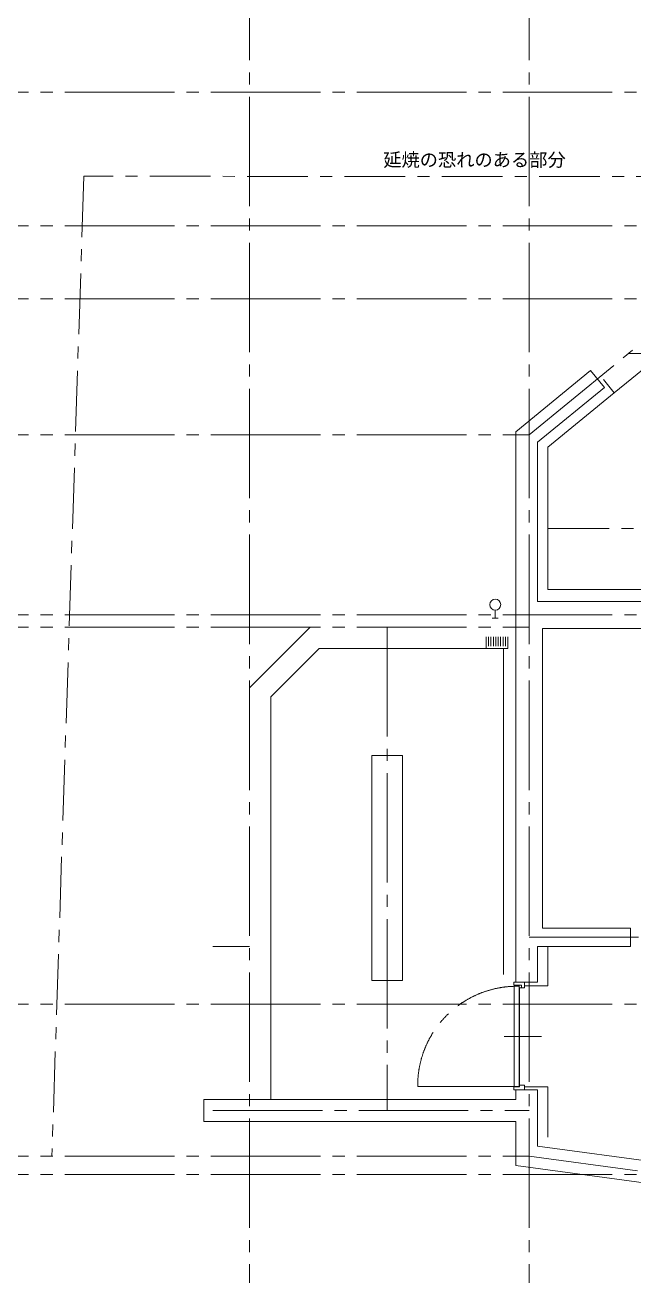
# Model space of a CAD drawing. Units: millimetres at full size, sheet at 1:100. Extents: x -20119 to 20711, y -48708 to -20378.
# Drawn here: x -11663 to -6656, y -37942 to -27656 of the extents above; entities that cross this region are included whole.
import ezdxf
from ezdxf.enums import TextEntityAlignment as Align

# ---------------------------------------------------------------- set-up
doc = ezdxf.new("R2010")
doc.units = ezdxf.units.MM
doc.header["$LTSCALE"] = 100
doc.linetypes.add('CHAIN1', pattern=[8, 5, -1, 1, -1])
doc.linetypes.add('CHAIN2', pattern=[12, 9, -1, 1, -1])
for name, color, linetype, lineweight in [('5-0_5KIJUN', 4, 'Continuous', 5), ('5-1_5MOJI', 4, 'CHAIN2', 5), ('5-2_5SUNPOU', 4, 'Continuous', 5), ('7-0_7KIJUN', 4, 'Continuous', 5)]:
    doc.layers.add(name, color=color, linetype=linetype, lineweight=lineweight)
doc.styles.add('ＭＳ ゴシック', font='')
doc.styles.get('ＭＳ ゴシック').set_extended_font_data('MS Gothic')

msp = doc.modelspace()

# ---------------------------------------------------------------- linework, layer by layer
at = {"layer": '5-0_5KIJUN'}
for p, q in [((-7628.5, -31001.1), (-7014, -30497.8)), ((-6899.9, -30637.1), (-7014, -30497.8)), ((-7448.5, -31086.4), (-6899.9, -30637.1)), ((-7448.5, -31086.4), (-7448.5, -32397.4)), ((-7448.5, -32397.4), (-5608.5, -32397.4)), ((-7797, -32467.4), (-7797, -32532.4)), ((-7822, -32532.4), (-7772, -32532.4)), ((-7872.7, -32687.4), (-7872.7, -32782.4)), ((-7852.7, -32687.4), (-7852.7, -32762.4)), ((-7832.7, -32687.4), (-7832.7, -32762.4)), ((-7812.7, -32687.4), (-7812.7, -32762.4)), ((-7792.7, -32687.4), (-7792.7, -32762.4)), ((-7772.7, -32687.4), (-7772.7, -32762.4)), ((-7752.7, -32687.4), (-7752.7, -32762.4)), ((-7732.7, -32687.4), (-7732.7, -32762.4)), ((-7712.7, -32687.4), (-7712.7, -32762.4)), ((-7692.7, -32687.4), (-7692.7, -32782.4)), ((-7408.5, -32617.4), (-7408.5, -35082.4)), ((-7408.5, -32617.4), (-5608.5, -32617.4)), ((-9246, -32782.4), (-9643.5, -33179.8)), ((-9246, -32782.4), (-7728.5, -32782.4)), ((-7872.7, -32782.4), (-7692.7, -32782.4)), ((-7728.5, -32782.4), (-7728.5, -35462.4)), ((-9643.5, -33179.8), (-9643.5, -36492.4)), ((-8561, -33662.4), (-8811, -33662.4)), ((-8811, -33662.4), (-8811, -35512.4)), ((-7408.5, -35082.4), (-6685.8, -35082.4)), ((-6685.8, -35232.4), (-6685.8, -35082.4)), ((-7448.5, -35232.4), (-6685.8, -35232.4)), ((-7448.5, -35232.4), (-7448.5, -35527.4)), ((-10193.5, -36492.4), (-7628.5, -36492.4)), ((-10193.5, -36492.4), (-10193.5, -36672.4)), ((-7628.5, -36412.4), (-7628.5, -36492.4)), ((-10193.5, -36672.4), (-7628.5, -36672.4)), ((-7628.5, -36672.4), (-7628.5, -37033.3)), ((-7448.5, -36876), (-4588.6, -37262.7)), ((-7628.5, -37033.3), (-4612.8, -37441.1))]:
    msp.add_line(p, q, dxfattribs=at)
for points in [[(-7628.5, -31001.1), (-7628.5, -35527.4), (-7448.5, -35527.4)], [(-8561, -33662.4), (-8561, -35512.4), (-8811, -35512.4)], [(-7628.5, -36412.4), (-7448.5, -36412.4), (-7448.5, -36876)]]:
    msp.add_lwpolyline(points, dxfattribs=at)
msp.add_circle((-7797, -32422.4), 45, dxfattribs=at)
at = {"layer": '5-1_5MOJI'}
for p, q in [((-9818.5, -22246.5), (-9818.5, -40808)), ((-7518.5, -22246.5), (-7518.5, -40808)), ((-13734.6, -28207.4), (5231.5, -28207.4)), ((-7518.5, -31027.4), (-4075.4, -28207.4)), ((-13734.6, -29307.4), (15647.6, -29307.4)), ((-13734.6, -29907.4), (-5518.5, -29907.4)), ((-13734.6, -31027.4), (-7518.5, -31027.4)), ((-13734.6, -32507.4), (-5518.5, -32507.4)), ((-13734.6, -32607.4), (-7518.5, -32607.4)), ((-9818.5, -33107.4), (-9318.5, -32607.4)), ((-8686, -32607.4), (-8686, -36582.4)), ((-7518.5, -35157.4), (-5518.5, -35157.4)), ((-10118.5, -35232.4), (-9818.5, -35232.4)), ((-13734.6, -35707.4), (-5518.5, -35707.4)), ((-10118.5, -36582.4), (-7518.5, -36582.4)), ((-13734.6, -36957.4), (-7518.5, -36957.4)), ((-7518.5, -36957.4), (11088, -39473.3)), ((-13734.6, -37107.4), (15647.6, -37107.4))]:
    msp.add_line(p, q, dxfattribs=at)
at = {"layer": '5-1_5MOJI', "linetype": 'Continuous'}
for p, q in [((-7643.5, -35527.4), (-7643.5, -35552.4)), ((-7557.5, -35527.4), (-7643.5, -35527.4)), ((-7581.5, -35552.4), (-7643.5, -35552.4)), ((-7640.5, -36383.4), (-7640.5, -35560.4)), ((-7600.5, -35560.4), (-7640.5, -35560.4)), ((-7600.5, -36383.4), (-7600.5, -35560.4)), ((-7596.5, -36387.4), (-7596.5, -35572.4)), ((-7557.5, -35572.4), (-7596.5, -35572.4)), ((-7581.5, -35552.4), (-7581.5, -35572.4)), ((-7557.5, -35527.4), (-7557.5, -35572.4)), ((-7416.1, -35972.4), (-7725, -35972.4)), ((-7640.5, -36383.4), (-8434.5, -36383.4)), ((-7596.5, -36387.4), (-7643.5, -36387.4)), ((-7643.5, -36412.4), (-7643.5, -36387.4)), ((-7600.5, -36383.4), (-7640.5, -36383.4)), ((-7557.5, -36372.4), (-7596.5, -36372.4)), ((-7557.5, -36412.4), (-7557.5, -36372.4)), ((-7557.5, -36412.4), (-7643.5, -36412.4))]:
    msp.add_line(p, q, dxfattribs=at)
at = {"layer": '5-1_5MOJI', "linetype": 'CHAIN1'}
msp.add_arc((-7618.2, -36376.4), 816.3, 91.53537, 180.48908, dxfattribs=at)
at = {"layer": '5-1_5MOJI', "linetype": 'Continuous'}
msp.add_arc((-7585.3, -35562.4), 15, 138.18969, 221.81031, dxfattribs=at)
at = {"layer": '5-2_5SUNPOU'}
for p, q in [((-6819, -30680.7), (-6486.3, -30408.2)), ((-6819, -30680.7), (-6907.7, -30572.4)), ((-7363.5, -31126.6), (-6819, -30680.7)), ((-7363.5, -31126.6), (-7363.5, -32297.4)), ((-7363.5, -32297.4), (-4573.5, -32297.4)), ((-7363.5, -35232.4), (-7363.5, -35557.4)), ((-7557.5, -35557.4), (-7363.5, -35557.4)), ((-7557.5, -36387.4), (-7363.5, -36387.4)), ((-7363.5, -36387.4), (-7363.5, -36801.7))]:
    msp.add_line(p, q, dxfattribs=at)
at = {"layer": '5-2_5SUNPOU', "linetype": 'CHAIN1'}
msp.add_line((-6700.4, -30357.4), (-4608.5, -30357.4), dxfattribs=at)
msp.add_lwpolyline([(-7359.5, -31796.9), (-4120.9, -31796.9), (-4120.9, -36561.8), (3327.5, -37569)], dxfattribs=at)
at = {"layer": '7-0_7KIJUN', "linetype": 'CHAIN1'}
msp.add_lwpolyline([(-6137.2, -28903.5), (-11179.3, -28899.7), (-11442.2, -36958.8)], dxfattribs=at)

# ---------------------------------------------------------------- texts
at = {"layer": '7-0_7KIJUN', "style": 'ＭＳ ゴシック'}
msp.add_text('延焼の恐れのある部分', height=110, dxfattribs=at).set_placement((-8718.1, -28852.5), align=Align.BOTTOM_LEFT)

doc.saveas('drawing.dxf')
